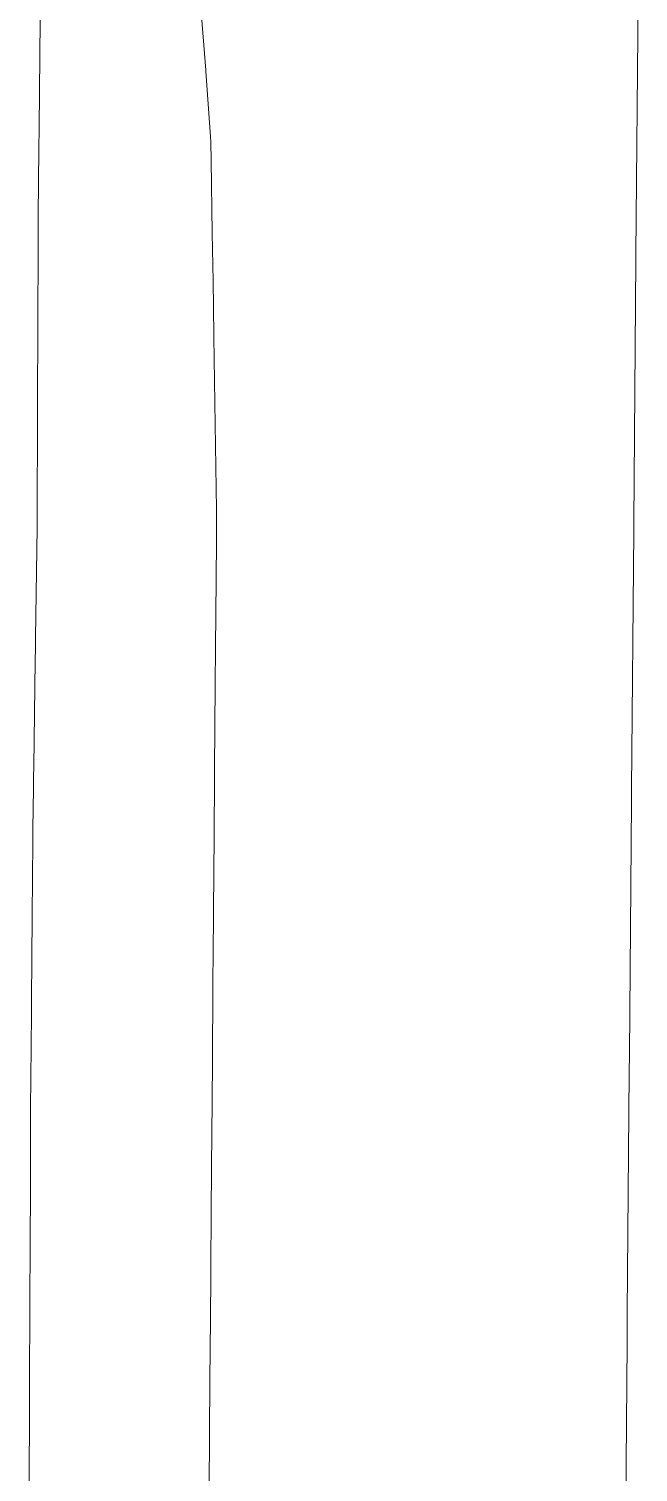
# Model space of a CAD drawing. Header units: inches. Extents: x -5728 to 634, y 9881 to 15115.
# Drawn here: x 12 to 619, y 10644 to 12081 of the extents above; entities that cross this region are included whole.
import ezdxf

# ---------------------------------------------------------------- set-up
doc = ezdxf.new("R2010")
doc.units = ezdxf.units.IN
doc.header["$MEASUREMENT"] = 0
doc.layers.add('C-TOPO', color=7, linetype='Continuous', lineweight=9)

msp = doc.modelspace()

# ---------------------------------------------------------------- linework, layer by layer
at = {"layer": 'C-TOPO'}
for p, q in [((618.65227, 12119.98242), (616.49309, 11856.28125)), ((616.49309, 11856.28125), (618.65227, 12119.98242)), ((188.40685, 12039.6958), (183.48391, 12101.79199)), ((183.48391, 12101.79199), (188.40685, 12039.6958)), ((23.34589, 12089.37085), (22.37653, 11982.07031)), ((22.37653, 11982.07031), (23.34589, 12089.37085)), ((188.4891, 12038.50928), (188.40685, 12039.6958)), ((188.40685, 12039.6958), (188.4891, 12038.50928)), ((193.01674, 11973.19702), (188.4891, 12038.50928)), ((188.4891, 12038.50928), (193.01674, 11973.19702)), ((22.37653, 11982.07031), (22.18574, 11960.95093)), ((22.18574, 11960.95093), (22.37653, 11982.07031)), ((193.39346, 11967.76245), (193.01674, 11973.19702)), ((193.01674, 11973.19702), (193.39346, 11967.76245)), ((22.18574, 11960.95093), (21.58946, 11894.94653)), ((21.58946, 11894.94653), (22.18574, 11960.95093)), ((193.67308, 11949.58521), (193.39346, 11967.76245)), ((193.39346, 11967.76245), (193.67308, 11949.58521)), ((194.78769, 11877.12231), (193.67308, 11949.58521)), ((193.67308, 11949.58521), (194.78769, 11877.12231)), ((21.58946, 11894.94653), (21.45375, 11856.44678)), ((21.45375, 11856.44678), (21.58946, 11894.94653)), ((195.52029, 11829.49585), (194.78769, 11877.12231)), ((194.78769, 11877.12231), (195.52029, 11829.49585)), ((21.45375, 11856.44678), (21.43387, 11850.80713)), ((21.43387, 11850.80713), (21.45375, 11856.44678)), ((616.49309, 11856.28125), (616.44466, 11850.36328)), ((616.44466, 11850.36328), (616.49309, 11856.28125)), ((21.42945, 11849.55396), (21.26087, 11801.72681)), ((21.26087, 11801.72681), (21.42945, 11849.55396)), ((21.43387, 11850.80713), (21.42945, 11849.55396)), ((21.42945, 11849.55396), (21.43387, 11850.80713)), ((616.44466, 11850.36328), (614.30704, 11589.29443)), ((614.30704, 11589.29443), (616.44466, 11850.36328)), ((195.91235, 11804.00903), (195.52029, 11829.49585)), ((195.52029, 11829.49585), (195.91235, 11804.00903)), ((21.26087, 11801.72681), (21.19783, 11783.84399)), ((21.19783, 11783.84399), (21.26087, 11801.72681)), ((196.37267, 11774.08228), (195.91235, 11804.00903)), ((195.91235, 11804.00903), (196.37267, 11774.08228)), ((21.19783, 11783.84399), (20.93776, 11710.06201)), ((20.93776, 11710.06201), (21.19783, 11783.84399)), ((197.38477, 11708.28589), (196.37267, 11774.08228)), ((196.37267, 11774.08228), (197.38477, 11708.28589)), ((20.93776, 11710.06201), (20.88545, 11695.22168)), ((20.88545, 11695.22168), (20.93776, 11710.06201)), ((199.01965, 11602.00049), (197.38477, 11708.28589)), ((197.38477, 11708.28589), (199.01965, 11602.00049)), ((20.88545, 11695.22168), (20.527, 11593.53003)), ((20.527, 11593.53003), (20.88545, 11695.22168)), ((198.89024, 11571.15088), (199.09346, 11597.20239)), ((199.09346, 11597.20239), (198.89024, 11571.15088)), ((199.09346, 11597.20239), (199.01965, 11602.00049)), ((199.01965, 11602.00049), (199.09346, 11597.20239)), ((20.40476, 11583.78882), (18.84645, 11474.69458)), ((18.84645, 11474.69458), (20.40476, 11583.78882)), ((20.47372, 11588.61694), (20.40476, 11583.78882)), ((20.40476, 11583.78882), (20.47372, 11588.61694)), ((20.52146, 11591.95898), (20.47372, 11588.61694)), ((20.47372, 11588.61694), (20.52146, 11591.95898)), ((20.527, 11593.53003), (20.52146, 11591.95898)), ((20.52146, 11591.95898), (20.527, 11593.53003)), ((614.30704, 11589.29443), (614.23691, 11580.72876)), ((614.23691, 11580.72876), (614.30704, 11589.29443)), ((198.58715, 11532.29736), (198.89024, 11571.15088)), ((198.89024, 11571.15088), (198.58715, 11532.29736)), ((614.23691, 11580.72876), (612.13275, 11323.74609)), ((612.13275, 11323.74609), (614.23691, 11580.72876)), ((198.05834, 11464.50806), (198.58715, 11532.29736)), ((198.58715, 11532.29736), (198.05834, 11464.50806)), ((18.84645, 11474.69458), (18.70017, 11464.45386)), ((18.70017, 11464.45386), (18.84645, 11474.69458)), ((18.70017, 11464.45386), (18.51431, 11451.44165)), ((18.51431, 11451.44165), (18.70017, 11464.45386)), ((197.77174, 11427.76758), (198.05834, 11464.50806)), ((198.05834, 11464.50806), (197.77174, 11427.76758)), ((18.51431, 11451.44165), (17.01086, 11346.1875)), ((17.01086, 11346.1875), (18.51431, 11451.44165)), ((197.11249, 11343.25562), (197.77174, 11427.76758)), ((197.77174, 11427.76758), (197.11249, 11343.25562)), ((17.01086, 11346.1875), (16.86588, 11336.03833)), ((16.86588, 11336.03833), (17.01086, 11346.1875)), ((197.00862, 11329.94165), (197.11249, 11343.25562)), ((197.11249, 11343.25562), (197.00862, 11329.94165)), ((16.69315, 11323.94604), (16.12946, 11284.48242)), ((16.12946, 11284.48242), (16.69315, 11323.94604)), ((16.84302, 11334.43799), (16.69315, 11323.94604)), ((16.69315, 11323.94604), (16.84302, 11334.43799)), ((16.86588, 11336.03833), (16.84302, 11334.43799)), ((16.84302, 11334.43799), (16.86588, 11336.03833)), ((196.26762, 11234.94873), (197.00862, 11329.94165)), ((197.00862, 11329.94165), (196.26762, 11234.94873)), ((612.03008, 11311.20923), (609.97147, 11059.78931)), ((609.97147, 11059.78931), (612.03008, 11311.20923)), ((612.13275, 11323.74609), (612.03008, 11311.20923)), ((612.03008, 11311.20923), (612.13275, 11323.74609)), ((16.12946, 11284.48242), (15.6422, 11222.13354)), ((15.6422, 11222.13354), (16.12946, 11284.48242)), ((196.05455, 11207.63599), (196.26762, 11234.94873)), ((196.26762, 11234.94873), (196.05455, 11207.63599)), ((15.55411, 11210.86304), (15.01264, 11141.57813)), ((15.01264, 11141.57813), (15.55411, 11210.86304)), ((15.6422, 11222.13354), (15.55411, 11210.86304)), ((15.55411, 11210.86304), (15.6422, 11222.13354)), ((195.4444, 11129.41846), (195.96414, 11196.04614)), ((195.96414, 11196.04614), (195.4444, 11129.41846)), ((195.96414, 11196.04614), (196.05455, 11207.63599)), ((196.05455, 11207.63599), (195.96414, 11196.04614)), ((15.01264, 11141.57813), (14.90281, 11127.52441)), ((14.90281, 11127.52441), (15.01264, 11141.57813)), ((14.90281, 11127.52441), (14.69299, 11100.67529)), ((14.69299, 11100.67529), (14.90281, 11127.52441)), ((195.14793, 11091.41162), (195.4444, 11129.41846)), ((195.4444, 11129.41846), (195.14793, 11091.41162)), ((14.69299, 11100.67529), (14.42939, 11066.94653)), ((14.42939, 11066.94653), (14.69299, 11100.67529)), ((194.83317, 11051.06177), (195.12426, 11088.3772)), ((195.12426, 11088.3772), (194.83317, 11051.06177)), ((195.12426, 11088.3772), (195.14793, 11091.41162)), ((195.14793, 11091.41162), (195.12426, 11088.3772)), ((14.42939, 11066.94653), (13.95132, 11005.77466)), ((13.95132, 11005.77466), (14.42939, 11066.94653)), ((194.26646, 10978.41211), (194.83317, 11051.06177)), ((194.83317, 11051.06177), (194.26646, 10978.41211)), ((609.97147, 11059.78931), (609.82155, 11041.47583)), ((609.82155, 11041.47583), (609.97147, 11059.78931)), ((609.82155, 11041.47583), (607.85999, 10801.90723)), ((607.85999, 10801.90723), (609.82155, 11041.47583)), ((13.88546, 10997.34668), (13.84655, 10987.24219)), ((13.84655, 10987.24219), (13.88546, 10997.34668)), ((13.95132, 11005.77466), (13.88546, 10997.34668)), ((13.88546, 10997.34668), (13.95132, 11005.77466)), ((13.84655, 10987.24219), (13.79455, 10973.74072)), ((13.79455, 10973.74072), (13.84655, 10987.24219)), ((13.79455, 10973.74072), (13.69895, 10948.91528)), ((13.69895, 10948.91528), (13.79455, 10973.74072)), ((194.04179, 10949.61328), (194.26646, 10978.41211)), ((194.26646, 10978.41211), (194.04179, 10949.61328)), ((13.69895, 10948.91528), (13.31221, 10848.48633)), ((13.31221, 10848.48633), (13.69895, 10948.91528)), ((193.64195, 10898.35547), (194.04179, 10949.61328)), ((194.04179, 10949.61328), (193.64195, 10898.35547)), ((193.2786, 10851.77637), (193.64195, 10898.35547)), ((193.64195, 10898.35547), (193.2786, 10851.77637)), ((193.18639, 10839.95508), (193.2786, 10851.77637)), ((193.2786, 10851.77637), (193.18639, 10839.95508)), ((13.31221, 10848.48633), (13.25792, 10834.38867)), ((13.25792, 10834.38867), (13.31221, 10848.48633)), ((192.84418, 10796.0874), (193.18639, 10839.95508)), ((193.18639, 10839.95508), (192.84418, 10796.0874)), ((13.21608, 10823.52539), (13.06106, 10783.26929)), ((13.06106, 10783.26929), (13.21608, 10823.52539)), ((13.25792, 10834.38867), (13.21608, 10823.52539)), ((13.21608, 10823.52539), (13.25792, 10834.38867)), ((192.37132, 10735.46777), (192.84418, 10796.0874)), ((192.84418, 10796.0874), (192.37132, 10735.46777)), ((607.85999, 10801.90723), (607.62291, 10772.95679)), ((607.62291, 10772.95679), (607.85999, 10801.90723)), ((13.06106, 10783.26929), (12.96427, 10758.13696)), ((12.96427, 10758.13696), (13.06106, 10783.26929)), ((607.61385, 10771.84644), (605.86482, 10558.23853)), ((605.86482, 10558.23853), (607.61385, 10771.84644)), ((607.62291, 10772.95679), (607.61385, 10771.84644)), ((607.61385, 10771.84644), (607.62291, 10772.95679)), ((12.96427, 10758.13696), (12.91674, 10745.79419)), ((12.91674, 10745.79419), (12.96427, 10758.13696)), ((12.88581, 10737.76172), (12.75133, 10702.83911)), ((12.75133, 10702.83911), (12.88581, 10737.76172)), ((12.91674, 10745.79419), (12.88581, 10737.76172)), ((12.88581, 10737.76172), (12.91674, 10745.79419)), ((191.52468, 10626.9353), (192.37132, 10735.46777)), ((192.37132, 10735.46777), (191.52468, 10626.9353)), ((12.75133, 10702.83911), (12.69746, 10688.85059)), ((12.69746, 10688.85059), (12.75133, 10702.83911)), ((12.69746, 10688.85059), (12.18468, 10597.6853)), ((12.18468, 10597.6853), (12.69746, 10688.85059))]:
    msp.add_line(p, q, dxfattribs=at)

doc.saveas('drawing.dxf')
